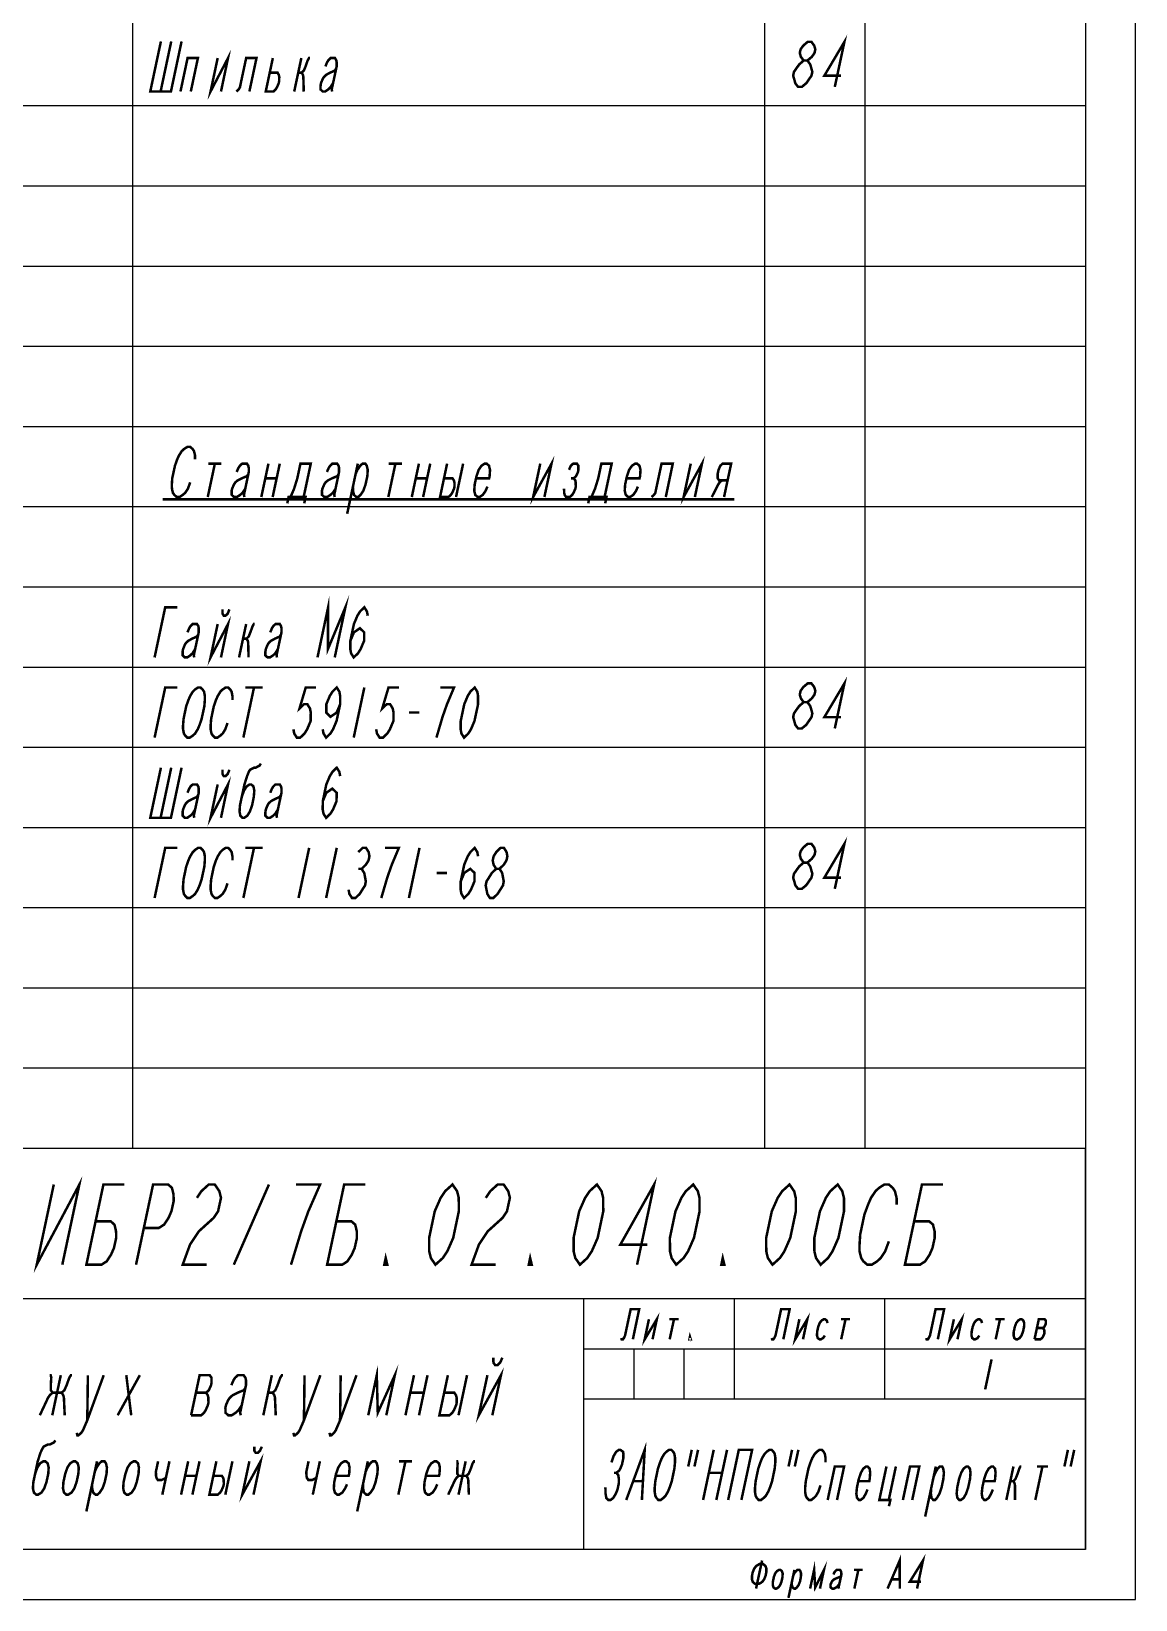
# Model space of a CAD drawing. Header units: millimetres. Extents: x 0 to 210, y 0 to 297.
# Drawn here: x 99.9 to 210, y 0 to 156.4 of the extents above; entities that cross this region are included whole.
import ezdxf

# ---------------------------------------------------------------- set-up
doc = ezdxf.new("R2010")
doc.units = ezdxf.units.MM
doc.header["$LTSCALE"] = 19.36
doc.layers.get('0').update_dxf_attribs({"linetype": 'CONTINUOUS'})

msp = doc.modelspace()

# ---------------------------------------------------------------- linework, layer by layer
at = {"color": 7, "linetype": 'Continuous'}
for p, q in [((210, 0), (210, 297)), ((110, 292), (110, 69)), ((173, 292), (173, 69)), ((183, 292), (183, 69)), ((205, 292), (205, 69)), ((205, 292), (205, 5)), ((110, 277), (110, 45)), ((173, 277), (173, 45)), ((183, 277), (183, 45)), ((205, 277), (205, 45)), ((205, 149), (20, 149)), ((205, 149), (20, 149)), ((205, 141), (20, 141)), ((205, 141), (20, 141)), ((205, 133), (20, 133)), ((110, 133), (20, 133)), ((205, 133), (128, 133)), ((205, 125), (20, 125)), ((205, 125), (20, 125)), ((205, 117), (20, 117)), ((205, 117), (20, 117)), ((205, 109), (20, 109)), ((205, 109), (20, 109)), ((205, 101), (20, 101)), ((205, 101), (20, 101)), ((205, 93), (20, 93)), ((205, 93), (20, 93)), ((205, 85), (20, 85)), ((205, 85), (20, 85)), ((205, 77), (20, 77)), ((205, 77), (20, 77)), ((205, 69), (20, 69)), ((205, 69), (20, 69)), ((205, 61), (20, 61)), ((205, 53), (20, 53)), ((205, 45), (20, 45)), ((205, 45), (20, 45)), ((205, 5), (205, 45)), ((205, 30), (20, 30)), ((155, 5), (155, 30)), ((170, 20), (170, 30)), ((185, 20), (185, 30)), ((205, 25), (155, 25)), ((160, 20), (160, 25)), ((165, 20), (165, 25)), ((205, 20), (155, 20)), ((205, 5), (20, 5)), ((0, 0), (210, 0))]:
    msp.add_line(p, q, dxfattribs=at)
at = {"color": 2, "linetype": 'Continuous', "const_width": 0.25}
for points in [[(112.83, 155.44), (111.77, 150.44), (113.83, 150.44), (114.89, 155.44)], [(113.86, 155.44), (112.8, 150.44)], [(176.91, 153.53), (176.63, 153.9), (176.52, 154.28), (176.6, 154.65), (176.87, 155.02), (177.31, 155.4), (177.68, 155.4), (177.96, 155.02), (178.07, 154.65), (177.99, 154.28), (177.72, 153.9), (177.28, 153.53)], [(180.01, 150.9), (180.97, 155.4), (178.97, 152.02), (180.62, 152.02)], [(114.78, 150.44), (115.49, 153.78), (116.52, 153.78), (115.81, 150.44)], [(118.49, 153.78), (117.78, 150.44), (119.52, 153.78), (118.82, 150.44)], [(120.36, 150.44), (120.58, 150.65), (120.71, 150.86), (120.75, 151.07), (121.33, 153.78), (122.36, 153.78), (121.65, 150.44)], [(123.99, 153.78), (123.28, 150.44), (124.06, 150.44), (124.27, 150.65), (124.4, 150.86), (124.58, 151.28), (124.62, 151.49), (124.63, 151.9), (124.58, 152.11), (124.46, 152.32), (123.68, 152.32)], [(126.83, 153.78), (126.12, 150.44)], [(126.52, 152.32), (126.69, 152.32), (126.86, 152.32), (127.08, 152.53), (127.25, 152.94), (127.47, 153.57), (127.6, 153.78), (127.69, 153.78)], [(129.23, 152.94), (129.4, 153.36), (129.53, 153.57), (129.75, 153.78), (130.18, 153.78), (130.31, 153.57), (130.35, 153.36), (130.35, 152.94), (129.86, 150.65), (129.9, 150.44)], [(176.35, 150.9), (176.07, 151.27), (175.97, 151.65), (175.86, 152.02), (175.94, 152.4), (176.2, 152.78), (176.47, 153.15), (176.91, 153.53), (177.28, 153.53), (177.56, 153.15), (177.67, 152.78), (177.77, 152.4), (177.69, 152.02), (177.43, 151.65), (177.17, 151.27), (176.72, 150.9), (176.35, 150.9)], [(126.86, 152.32), (126.99, 152.11), (127.03, 151.9), (127.07, 150.44)], [(130.3, 152.74), (130.17, 152.53), (129.7, 152.32), (129.31, 152.11), (129.09, 151.9), (128.96, 151.69), (128.79, 151.28), (128.75, 151.07), (128.74, 150.65), (128.96, 150.44), (129.21, 150.44), (129.52, 150.65), (129.73, 150.86), (129.99, 151.28)], [(116.23, 113.74), (116.23, 114.15), (116.13, 114.57), (115.99, 114.78), (115.75, 114.99), (115.47, 114.99), (115.14, 114.78), (114.91, 114.57), (114.64, 114.15), (114.45, 113.74), (114.23, 113.11), (113.96, 111.86), (113.92, 111.24), (113.93, 110.82), (114.03, 110.4), (114.17, 110.2), (114.41, 109.99), (114.69, 109.99), (115.01, 110.2), (115.24, 110.4), (115.52, 110.82), (115.75, 111.45)], [(118.21, 113.32), (117.5, 109.99)], [(117.55, 113.32), (118.86, 113.32)], [(120.38, 112.49), (120.56, 112.9), (120.7, 113.11), (120.93, 113.32), (121.4, 113.32), (121.54, 113.11), (121.59, 112.9), (121.59, 112.49), (121.11, 110.2), (121.16, 109.99)], [(123.55, 113.32), (122.84, 109.99)], [(124.68, 113.32), (123.97, 109.99)], [(125.75, 109.99), (125.93, 110.4), (126.11, 110.82), (126.43, 111.86), (126.74, 113.32), (127.77, 113.32), (127.06, 109.99)], [(129.38, 112.49), (129.56, 112.9), (129.7, 113.11), (129.93, 113.32), (130.4, 113.32), (130.54, 113.11), (130.59, 112.9), (130.59, 112.49), (130.11, 110.2), (130.16, 109.99)], [(132.46, 113.32), (131.4, 108.32)], [(132.24, 112.28), (132.42, 112.7), (132.7, 113.11), (132.93, 113.32), (133.21, 113.32), (133.35, 113.11), (133.45, 112.7), (133.41, 112.07), (133.23, 111.24), (133.01, 110.61), (132.73, 110.2), (132.5, 109.99), (132.31, 109.99), (132.08, 110.2), (131.98, 110.61), (131.97, 111.03)], [(136.21, 113.32), (135.5, 109.99)], [(135.55, 113.32), (136.86, 113.32)], [(138.55, 113.32), (137.84, 109.99)], [(139.68, 113.32), (138.97, 109.99)], [(141.36, 113.32), (140.66, 109.99), (141.5, 109.99), (141.73, 110.2), (141.87, 110.4), (142.05, 110.82), (142.1, 111.03), (142.09, 111.45), (142.04, 111.65), (141.9, 111.86), (141.05, 111.86)], [(142.96, 113.32), (142.25, 109.99)], [(145.38, 111.03), (145.2, 110.61), (144.92, 110.2), (144.59, 109.99), (144.41, 109.99), (144.17, 110.2), (144.07, 110.61), (144.11, 111.24), (144.29, 112.07), (144.51, 112.7), (144.79, 113.11), (145.11, 113.32), (145.3, 113.32), (145.54, 113.11), (145.64, 112.7), (145.6, 112.07), (145.55, 111.86), (144.24, 111.86)], [(150.65, 113.32), (149.94, 109.99), (151.77, 113.32), (151.06, 109.99)], [(153.51, 112.7), (153.7, 113.11), (153.93, 113.32), (154.3, 113.32), (154.45, 113.11), (154.45, 112.7), (154.41, 112.49), (154.22, 112.07), (153.99, 111.86), (153.71, 111.86)], [(155.75, 109.99), (155.93, 110.4), (156.11, 110.82), (156.43, 111.86), (156.74, 113.32), (157.77, 113.32), (157.06, 109.99)], [(160.38, 111.03), (160.2, 110.61), (159.92, 110.2), (159.59, 109.99), (159.41, 109.99), (159.17, 110.2), (159.07, 110.61), (159.11, 111.24), (159.29, 112.07), (159.51, 112.7), (159.79, 113.11), (160.11, 113.32), (160.3, 113.32), (160.54, 113.11), (160.64, 112.7), (160.6, 112.07), (160.55, 111.86), (159.24, 111.86)], [(161.75, 109.99), (161.98, 110.2), (162.12, 110.4), (162.16, 110.61), (162.74, 113.32), (163.86, 113.32), (163.16, 109.99)], [(165.65, 113.32), (164.94, 109.99), (166.77, 113.32), (166.06, 109.99)], [(168.97, 109.99), (169.68, 113.32), (168.83, 113.32), (168.6, 113.11), (168.42, 112.7), (168.33, 112.28), (168.34, 111.86), (168.48, 111.65), (169.32, 111.65)], [(121.55, 112.28), (121.41, 112.07), (120.9, 111.86), (120.48, 111.65), (120.25, 111.45), (120.11, 111.24), (119.93, 110.82), (119.88, 110.61), (119.89, 110.2), (120.12, 109.99), (120.41, 109.99), (120.73, 110.2), (120.96, 110.4), (121.24, 110.82)], [(123.24, 111.86), (124.37, 111.86)], [(130.55, 112.28), (130.41, 112.07), (129.9, 111.86), (129.48, 111.65), (129.25, 111.45), (129.11, 111.24), (128.93, 110.82), (128.88, 110.61), (128.89, 110.2), (129.12, 109.99), (129.41, 109.99), (129.73, 110.2), (129.96, 110.4), (130.24, 110.82)], [(138.24, 111.86), (139.37, 111.86)], [(153.02, 110.82), (153.03, 110.4), (153.08, 110.2), (153.22, 109.99), (153.59, 109.99), (153.83, 110.2), (153.96, 110.4), (154.15, 110.82), (154.19, 111.03), (154.18, 111.45), (154.14, 111.65), (153.99, 111.86)], [(167.75, 109.99), (168.39, 111.24), (168.53, 111.45), (168.76, 111.65)], [(113, 109.76), (170, 109.76)], [(125.43, 109.36), (125.56, 109.99), (127.25, 109.99), (127.12, 109.36)], [(155.43, 109.36), (155.56, 109.99), (157.25, 109.99), (157.12, 109.36)], [(128.44, 93.99), (129.5, 98.99), (129.48, 94.82), (131.22, 98.99), (130.16, 93.99)], [(112.2, 93.99), (113.26, 98.99), (114.46, 98.99)], [(118.97, 98.78), (118.97, 98.36), (119.1, 98.15), (119.27, 98.15), (119.49, 98.36), (119.66, 98.78)], [(131.72, 95.65), (132.07, 96.49), (132.67, 96.9), (133.1, 96.49), (133.09, 95.65), (132.74, 94.82), (132.48, 94.4), (132.05, 93.99), (131.79, 94.4), (131.71, 94.82), (131.72, 95.65), (132.07, 97.32), (132.42, 98.15), (132.68, 98.57), (133.11, 98.99), (133.37, 98.57), (133.45, 98.15)], [(115.48, 96.49), (115.65, 96.9), (115.78, 97.11), (116, 97.32), (116.43, 97.32), (116.56, 97.11), (116.6, 96.9), (116.6, 96.49), (116.11, 94.2), (116.15, 93.99)], [(118.49, 97.32), (117.78, 93.99), (119.52, 97.32), (118.82, 93.99)], [(121.33, 97.32), (120.62, 93.99)], [(121.02, 95.86), (121.19, 95.86), (121.36, 95.86), (121.58, 96.07), (121.75, 96.49), (121.97, 97.11), (122.1, 97.32), (122.19, 97.32)], [(123.73, 96.49), (123.9, 96.9), (124.03, 97.11), (124.25, 97.32), (124.68, 97.32), (124.81, 97.11), (124.85, 96.9), (124.85, 96.49), (124.36, 94.2), (124.4, 93.99)], [(116.55, 96.28), (116.42, 96.07), (115.95, 95.86), (115.56, 95.65), (115.34, 95.45), (115.21, 95.24), (115.04, 94.82), (115, 94.61), (114.99, 94.2), (115.21, 93.99), (115.46, 93.99), (115.77, 94.2), (115.98, 94.4), (116.24, 94.82)], [(121.36, 95.86), (121.49, 95.65), (121.53, 95.45), (121.57, 93.99)], [(124.8, 96.28), (124.67, 96.07), (124.2, 95.86), (123.81, 95.65), (123.59, 95.45), (123.46, 95.24), (123.29, 94.82), (123.25, 94.61), (123.24, 94.2), (123.46, 93.99), (123.71, 93.99), (124.02, 94.2), (124.23, 94.4), (124.49, 94.82)], [(112.2, 85.99), (113.26, 90.99), (114.46, 90.99)], [(115.35, 89.11), (115.09, 87.86), (115.04, 87.24), (115.04, 86.82), (115.12, 86.4), (115.25, 86.2), (115.46, 85.99), (115.72, 85.99), (116.02, 86.2), (116.24, 86.4), (116.5, 86.82), (116.68, 87.24), (116.89, 87.86), (117.16, 89.11), (117.21, 89.74), (117.21, 90.15), (117.13, 90.57), (117, 90.78), (116.78, 90.99), (116.53, 90.99), (116.22, 90.78), (116.01, 90.57), (115.75, 90.15), (115.57, 89.74), (115.35, 89.11)], [(119.96, 89.74), (119.96, 90.15), (119.88, 90.57), (119.75, 90.78), (119.53, 90.99), (119.28, 90.99), (118.97, 90.78), (118.76, 90.57), (118.5, 90.15), (118.32, 89.74), (118.1, 89.11), (117.84, 87.86), (117.79, 87.24), (117.79, 86.82), (117.87, 86.4), (118, 86.2), (118.21, 85.99), (118.47, 85.99), (118.77, 86.2), (118.99, 86.4), (119.25, 86.82), (119.47, 87.45)], [(122.11, 90.99), (121.05, 85.99)], [(121.25, 90.99), (122.97, 90.99)], [(128.3, 90.99), (127.27, 90.99), (126.65, 88.9), (127.09, 89.32), (127.43, 89.32), (127.69, 88.9), (127.77, 88.49), (127.76, 87.65), (127.41, 86.82), (127.15, 86.4), (126.72, 85.99), (126.38, 85.99), (126.12, 86.4), (126.04, 86.82)], [(130.7, 89.32), (130.35, 88.49), (129.74, 88.07), (129.32, 88.49), (129.32, 89.32), (129.67, 90.15), (129.93, 90.57), (130.36, 90.99), (130.62, 90.57), (130.7, 90.15), (130.7, 89.32), (130.34, 87.65), (129.99, 86.82), (129.73, 86.4), (129.3, 85.99), (129.04, 86.4), (128.96, 86.82)], [(133.11, 90.99), (132.05, 85.99)], [(136.55, 90.99), (135.52, 90.99), (134.9, 88.9), (135.34, 89.32), (135.68, 89.32), (135.94, 88.9), (136.02, 88.49), (136.01, 87.65), (135.66, 86.82), (135.4, 86.4), (134.97, 85.99), (134.63, 85.99), (134.37, 86.4), (134.29, 86.82)], [(140.3, 85.99), (140.91, 88.07), (141.35, 89.32), (141.7, 90.15), (142.05, 90.99), (140.68, 90.99)], [(143.05, 85.99), (142.79, 86.4), (142.71, 86.82), (142.72, 87.65), (143.07, 89.32), (143.42, 90.15), (143.68, 90.57), (144.11, 90.99), (144.37, 90.57), (144.45, 90.15), (144.45, 89.32), (144.09, 87.65), (143.74, 86.82), (143.48, 86.4), (143.05, 85.99)], [(176.91, 89.52), (176.63, 89.9), (176.52, 90.28), (176.6, 90.65), (176.87, 91.03), (177.31, 91.4), (177.68, 91.4), (177.96, 91.03), (178.07, 90.65), (177.99, 90.28), (177.72, 89.9), (177.28, 89.52)], [(180.01, 86.9), (180.97, 91.4), (178.97, 88.03), (180.62, 88.03)], [(176.35, 86.9), (176.07, 87.27), (175.97, 87.65), (175.86, 88.03), (175.94, 88.4), (176.2, 88.78), (176.47, 89.15), (176.91, 89.52), (177.28, 89.52), (177.56, 89.15), (177.67, 88.78), (177.77, 88.4), (177.69, 88.03), (177.43, 87.65), (177.17, 87.27), (176.72, 86.9), (176.35, 86.9)], [(137.57, 88.49), (138.6, 88.49)], [(112.83, 82.99), (111.77, 77.99), (113.83, 77.99), (114.89, 82.99)], [(113.86, 82.99), (112.8, 77.99)], [(120.89, 80.07), (121.11, 80.7), (121.37, 81.11), (121.67, 81.32), (121.84, 81.32), (122.06, 81.11), (122.14, 80.7), (122.09, 80.07), (121.92, 79.24), (121.7, 78.61), (121.44, 78.2), (121.14, 77.99), (120.96, 77.99), (120.75, 78.2), (120.67, 78.61), (120.71, 79.24), (120.89, 80.07), (121.16, 81.32), (121.42, 82.15), (121.59, 82.57), (121.72, 82.78), (122.11, 82.99), (122.28, 82.99), (122.67, 83.2), (122.8, 83.4)], [(128.97, 79.65), (129.32, 80.49), (129.92, 80.9), (130.35, 80.49), (130.34, 79.65), (129.99, 78.82), (129.73, 78.4), (129.3, 77.99), (129.04, 78.4), (128.96, 78.82), (128.97, 79.65), (129.32, 81.32), (129.67, 82.15), (129.93, 82.57), (130.36, 82.99), (130.62, 82.57), (130.7, 82.15)], [(115.48, 80.49), (115.65, 80.9), (115.78, 81.11), (116, 81.32), (116.43, 81.32), (116.56, 81.11), (116.6, 80.9), (116.6, 80.49), (116.11, 78.2), (116.15, 77.99)], [(118.49, 81.32), (117.78, 77.99), (119.52, 81.32), (118.82, 77.99)], [(118.97, 82.78), (118.97, 82.36), (119.1, 82.15), (119.27, 82.15), (119.49, 82.36), (119.66, 82.78)], [(123.73, 80.49), (123.9, 80.9), (124.03, 81.11), (124.25, 81.32), (124.68, 81.32), (124.81, 81.11), (124.85, 80.9), (124.85, 80.49), (124.36, 78.2), (124.4, 77.99)], [(116.55, 80.28), (116.42, 80.07), (115.95, 79.86), (115.56, 79.65), (115.34, 79.45), (115.21, 79.24), (115.04, 78.82), (115, 78.61), (114.99, 78.2), (115.21, 77.99), (115.46, 77.99), (115.77, 78.2), (115.98, 78.4), (116.24, 78.82)], [(124.8, 80.28), (124.67, 80.07), (124.2, 79.86), (123.81, 79.65), (123.59, 79.45), (123.46, 79.24), (123.29, 78.82), (123.25, 78.61), (123.24, 78.2), (123.46, 77.99), (123.71, 77.99), (124.02, 78.2), (124.23, 78.4), (124.49, 78.82)], [(112.2, 69.99), (113.26, 74.99), (114.46, 74.99)], [(115.35, 73.11), (115.09, 71.86), (115.04, 71.24), (115.04, 70.82), (115.12, 70.4), (115.25, 70.2), (115.46, 69.99), (115.72, 69.99), (116.02, 70.2), (116.24, 70.4), (116.5, 70.82), (116.68, 71.24), (116.89, 71.86), (117.16, 73.11), (117.21, 73.74), (117.21, 74.15), (117.13, 74.57), (117, 74.78), (116.78, 74.99), (116.53, 74.99), (116.22, 74.78), (116.01, 74.57), (115.75, 74.15), (115.57, 73.74), (115.35, 73.11)], [(119.96, 73.74), (119.96, 74.15), (119.88, 74.57), (119.75, 74.78), (119.53, 74.99), (119.28, 74.99), (118.97, 74.78), (118.76, 74.57), (118.5, 74.15), (118.32, 73.74), (118.1, 73.11), (117.84, 71.86), (117.79, 71.24), (117.79, 70.82), (117.87, 70.4), (118, 70.2), (118.21, 69.99), (118.47, 69.99), (118.77, 70.2), (118.99, 70.4), (119.25, 70.82), (119.47, 71.45)], [(122.11, 74.99), (121.05, 69.99)], [(121.25, 74.99), (122.97, 74.99)], [(127.61, 74.99), (126.55, 69.99)], [(130.36, 74.99), (129.3, 69.99)], [(132.51, 74.57), (132.94, 74.99), (133.28, 74.99), (133.54, 74.57), (133.62, 74.15), (133.53, 73.74), (133.27, 73.32), (132.84, 72.9), (133.1, 72.49), (133.18, 72.07), (133.26, 71.65), (133.18, 71.24), (132.91, 70.82), (132.65, 70.4), (132.22, 69.99), (131.88, 69.99), (131.62, 70.4), (131.54, 70.82)], [(134.8, 69.99), (135.41, 72.07), (135.85, 73.32), (136.2, 74.15), (136.55, 74.99), (135.18, 74.99)], [(138.61, 74.99), (137.55, 69.99)], [(142.72, 71.65), (143.07, 72.49), (143.67, 72.9), (144.1, 72.49), (144.09, 71.65), (143.74, 70.82), (143.48, 70.4), (143.05, 69.99), (142.79, 70.4), (142.71, 70.82), (142.72, 71.65), (143.07, 73.32), (143.42, 74.15), (143.68, 74.57), (144.11, 74.99), (144.37, 74.57), (144.45, 74.15)], [(146.25, 72.9), (145.99, 73.32), (145.91, 73.74), (146, 74.15), (146.26, 74.57), (146.69, 74.99), (147.03, 74.99), (147.29, 74.57), (147.37, 74.15), (147.28, 73.74), (147.02, 73.32), (146.59, 72.9)], [(176.91, 73.52), (176.63, 73.9), (176.52, 74.28), (176.6, 74.65), (176.87, 75.03), (177.31, 75.4), (177.68, 75.4), (177.96, 75.03), (178.07, 74.65), (177.99, 74.28), (177.72, 73.9), (177.28, 73.52)], [(180.01, 70.9), (180.97, 75.4), (178.97, 72.02), (180.62, 72.02)], [(176.35, 70.9), (176.07, 71.27), (175.97, 71.65), (175.86, 72.02), (175.94, 72.4), (176.2, 72.78), (176.47, 73.15), (176.91, 73.52), (177.28, 73.52), (177.56, 73.15), (177.67, 72.78), (177.77, 72.4), (177.69, 72.02), (177.43, 71.65), (177.17, 71.27), (176.72, 70.9), (176.35, 70.9)], [(132.5, 72.9), (132.84, 72.9)], [(140.32, 72.49), (141.35, 72.49)], [(145.63, 69.99), (145.37, 70.4), (145.29, 70.82), (145.21, 71.24), (145.29, 71.65), (145.56, 72.07), (145.82, 72.49), (146.25, 72.9), (146.59, 72.9), (146.85, 72.49), (146.93, 72.07), (147.01, 71.65), (146.93, 71.24), (146.66, 70.82), (146.4, 70.4), (145.97, 69.99), (145.63, 69.99)], [(102.15, 41.41), (100.45, 33.41), (104.7, 41.41), (103, 33.41)], [(106.32, 37.74), (107.82, 37.74), (108.2, 37.41), (108.36, 36.74), (108.37, 36.08), (108.15, 35.08), (107.86, 34.41), (107.42, 33.74), (106.9, 33.41), (105.4, 33.41), (107.1, 41.41), (109.2, 41.41)], [(111.13, 37.08), (112.63, 37.08), (113.15, 37.41), (113.59, 38.08), (113.88, 38.74), (114.1, 39.74), (114.09, 40.41), (113.93, 41.08), (113.55, 41.41), (112.05, 41.41), (110.35, 33.41)], [(116.42, 40.08), (116.86, 40.74), (117.6, 41.41), (118.2, 41.41), (118.66, 40.74), (118.82, 40.08), (118.53, 38.74), (118.09, 38.08), (117.35, 37.41), (116.61, 36.74), (115.73, 35.41), (115, 33.41), (117.4, 33.41)], [(120.1, 33.41), (123.6, 41.41)], [(125.8, 33.41), (126.81, 36.74), (127.53, 38.74), (128.12, 40.08), (128.7, 41.41), (126.3, 41.41)], [(130.32, 37.74), (131.82, 37.74), (132.2, 37.41), (132.36, 36.74), (132.37, 36.08), (132.15, 35.08), (131.86, 34.41), (131.42, 33.74), (130.9, 33.41), (129.4, 33.41), (131.1, 41.41), (133.2, 41.41)], [(140.2, 33.41), (139.74, 34.08), (139.58, 34.74), (139.57, 36.08), (140.13, 38.74), (140.72, 40.08), (141.16, 40.74), (141.9, 41.41), (142.36, 40.74), (142.52, 40.08), (142.53, 38.74), (141.97, 36.08), (141.38, 34.74), (140.94, 34.08), (140.2, 33.41)], [(145.22, 40.08), (145.66, 40.74), (146.4, 41.41), (147, 41.41), (147.46, 40.74), (147.62, 40.08), (147.33, 38.74), (146.89, 38.08), (146.15, 37.41), (145.41, 36.74), (144.53, 35.41), (143.8, 33.41), (146.2, 33.41)], [(154.6, 33.41), (154.14, 34.08), (153.98, 34.74), (153.97, 36.08), (154.53, 38.74), (155.12, 40.08), (155.56, 40.74), (156.3, 41.41), (156.76, 40.74), (156.92, 40.08), (156.93, 38.74), (156.37, 36.08), (155.78, 34.74), (155.34, 34.08), (154.6, 33.41)], [(160.3, 33.41), (162, 41.41), (158.63, 35.41), (161.33, 35.41)], [(164.2, 33.41), (163.74, 34.08), (163.58, 34.74), (163.57, 36.08), (164.13, 38.74), (164.72, 40.08), (165.16, 40.74), (165.9, 41.41), (166.36, 40.74), (166.52, 40.08), (166.53, 38.74), (165.97, 36.08), (165.38, 34.74), (164.94, 34.08), (164.2, 33.41)], [(173.8, 33.41), (173.34, 34.08), (173.18, 34.74), (173.17, 36.08), (173.73, 38.74), (174.32, 40.08), (174.76, 40.74), (175.5, 41.41), (175.96, 40.74), (176.12, 40.08), (176.13, 38.74), (175.57, 36.08), (174.98, 34.74), (174.54, 34.08), (173.8, 33.41)], [(178.6, 33.41), (178.14, 34.08), (177.98, 34.74), (177.97, 36.08), (178.53, 38.74), (179.12, 40.08), (179.56, 40.74), (180.3, 41.41), (180.76, 40.74), (180.92, 40.08), (180.93, 38.74), (180.37, 36.08), (179.78, 34.74), (179.34, 34.08), (178.6, 33.41)], [(186.18, 39.41), (186.17, 40.08), (186.01, 40.74), (185.78, 41.08), (185.4, 41.41), (184.95, 41.41), (184.43, 41.08), (184.06, 40.74), (183.62, 40.08), (183.33, 39.41), (182.96, 38.41), (182.54, 36.41), (182.48, 35.41), (182.48, 34.74), (182.64, 34.08), (182.87, 33.74), (183.25, 33.41), (183.7, 33.41), (184.22, 33.74), (184.59, 34.08), (185.03, 34.74), (185.4, 35.74)], [(187.92, 37.74), (189.42, 37.74), (189.8, 37.41), (189.96, 36.74), (189.97, 36.08), (189.75, 35.08), (189.46, 34.41), (189.02, 33.74), (188.5, 33.41), (187, 33.41), (188.7, 41.41), (190.8, 41.41)], [(135.4, 33.41), (135.1, 33.41), (135.24, 34.08), (135.4, 33.41)], [(149.8, 33.41), (149.5, 33.41), (149.64, 34.08), (149.8, 33.41)], [(169, 33.41), (168.7, 33.41), (168.84, 34.08), (169, 33.41)], [(158.72, 26.09), (158.76, 25.97), (158.89, 25.97), (158.98, 26.09), (159.1, 26.34), (159.66, 28.97), (160.51, 28.97), (159.88, 25.97)], [(161.48, 27.97), (161.06, 25.97), (162.27, 27.97), (161.84, 25.97)], [(173.72, 26.09), (173.76, 25.97), (173.89, 25.97), (173.98, 26.09), (174.1, 26.34), (174.66, 28.97), (175.51, 28.97), (174.88, 25.97)], [(176.48, 27.97), (176.06, 25.97), (177.27, 27.97), (176.84, 25.97)], [(189.12, 26.09), (189.16, 25.97), (189.29, 25.97), (189.38, 26.09), (189.5, 26.34), (190.06, 28.97), (190.91, 28.97), (190.28, 25.97)], [(191.88, 27.97), (191.46, 25.97), (192.67, 27.97), (192.24, 25.97)], [(163.52, 27.97), (164.43, 27.97)], [(163.98, 27.97), (163.55, 25.97)], [(165.65, 25.97), (165.52, 25.97), (165.57, 26.22), (165.65, 25.97)], [(179.29, 27.59), (179.21, 27.84), (179.04, 27.97), (178.91, 27.97), (178.69, 27.84), (178.5, 27.59), (178.36, 27.22), (178.25, 26.72), (178.24, 26.34), (178.31, 26.09), (178.48, 25.97), (178.62, 25.97), (178.84, 26.09), (179.02, 26.34)], [(180.62, 27.97), (181.53, 27.97)], [(181.08, 27.97), (180.65, 25.97)], [(194.69, 27.59), (194.61, 27.84), (194.44, 27.97), (194.31, 27.97), (194.09, 27.84), (193.9, 27.59), (193.76, 27.22), (193.65, 26.72), (193.64, 26.34), (193.71, 26.09), (193.88, 25.97), (194.02, 25.97), (194.24, 26.09), (194.42, 26.34)], [(196.02, 27.97), (196.93, 27.97)], [(196.48, 27.97), (196.05, 25.97)], [(197.96, 27.22), (198.1, 27.59), (198.29, 27.84), (198.51, 27.97), (198.64, 27.97), (198.81, 27.84), (198.89, 27.59), (198.88, 27.22), (198.77, 26.72), (198.62, 26.34), (198.44, 26.09), (198.22, 25.97), (198.08, 25.97), (197.91, 26.09), (197.84, 26.34), (197.85, 26.72), (197.96, 27.22)], [(199.92, 25.97), (200.35, 27.97), (200.94, 27.97), (201.04, 27.84), (201.05, 27.59), (201.03, 27.47), (200.91, 27.22), (200.75, 27.09), (200.16, 27.09)], [(199.92, 25.97), (200.51, 25.97), (200.67, 26.09), (200.76, 26.22), (200.88, 26.47), (200.91, 26.59), (200.9, 26.84), (200.86, 26.97), (200.75, 27.09)], [(133.5, 18.39), (134.35, 22.39), (134.45, 18.64), (136.15, 22.39), (135.3, 18.39)], [(145.97, 24.14), (145.98, 23.64), (146.15, 23.39), (146.38, 23.39), (146.65, 23.64), (146.87, 24.14)], [(195.64, 23.97), (195, 20.97)], [(101.73, 22.39), (101.84, 22.39), (101.9, 22.14), (101.85, 21.39), (101.86, 20.89), (102.03, 20.64), (102.93, 20.64), (103.21, 20.89), (103.43, 21.39), (103.7, 22.14), (103.86, 22.39), (103.98, 22.39)], [(102.85, 22.39), (102.37, 20.14), (102, 18.39)], [(104.44, 16.64), (104.5, 16.39), (104.61, 16.39), (104.89, 16.64), (105.06, 16.89), (105.49, 17.89), (107.13, 22.39)], [(105.55, 22.39), (105.49, 17.89)], [(108.52, 18.39), (110.73, 22.39)], [(109.38, 22.39), (109.87, 18.39)], [(115.84, 18.39), (116.69, 22.39), (117.7, 22.39), (117.87, 22.14), (117.88, 21.64), (117.83, 21.39), (117.61, 20.89), (117.33, 20.64), (116.32, 20.64)], [(119.85, 21.39), (120.07, 21.89), (120.23, 22.14), (120.51, 22.39), (121.08, 22.39), (121.25, 22.14), (121.31, 21.89), (121.31, 21.39), (120.73, 18.64), (120.79, 18.39)], [(123.89, 22.39), (123.04, 18.39)], [(123.52, 20.64), (123.74, 20.64), (123.97, 20.64), (124.24, 20.89), (124.46, 21.39), (124.73, 22.14), (124.9, 22.39), (125.01, 22.39)], [(126.04, 16.64), (126.1, 16.39), (126.21, 16.39), (126.49, 16.64), (126.66, 16.89), (127.09, 17.89), (128.73, 22.39)], [(127.15, 22.39), (127.09, 17.89)], [(129.64, 16.64), (129.7, 16.39), (129.81, 16.39), (130.09, 16.64), (130.26, 16.89), (130.69, 17.89), (132.33, 22.39)], [(130.75, 22.39), (130.69, 17.89)], [(138.06, 22.39), (137.21, 18.39)], [(139.41, 22.39), (138.56, 18.39)], [(141.44, 22.39), (140.59, 18.39), (141.6, 18.39), (141.88, 18.64), (142.04, 18.89), (142.26, 19.39), (142.32, 19.64), (142.31, 20.14), (142.25, 20.39), (142.08, 20.64), (141.07, 20.64)], [(143.35, 22.39), (142.5, 18.39)], [(145.38, 22.39), (144.52, 18.39), (146.73, 22.39), (145.87, 18.39)], [(100.76, 18.39), (101.58, 20.14), (101.75, 20.39), (102.03, 20.64)], [(102.93, 20.64), (103.1, 20.39), (103.16, 20.14), (103.24, 18.39)], [(115.84, 18.39), (116.85, 18.39), (117.13, 18.64), (117.29, 18.89), (117.51, 19.39), (117.57, 19.64), (117.56, 20.14), (117.5, 20.39), (117.33, 20.64)], [(121.26, 21.14), (121.09, 20.89), (120.48, 20.64), (119.98, 20.39), (119.7, 20.14), (119.53, 19.89), (119.31, 19.39), (119.26, 19.14), (119.27, 18.64), (119.55, 18.39), (119.89, 18.39), (120.28, 18.64), (120.56, 18.89), (120.89, 19.39)], [(123.97, 20.64), (124.14, 20.39), (124.2, 20.14), (124.28, 18.39)], [(137.69, 20.64), (139.04, 20.64)], [(100.29, 12.55), (100.51, 13.18), (100.79, 13.6), (101.11, 13.8), (101.3, 13.8), (101.54, 13.6), (101.64, 13.18), (101.6, 12.55), (101.42, 11.72), (101.2, 11.1), (100.92, 10.68), (100.59, 10.47), (100.41, 10.47), (100.17, 10.68), (100.07, 11.1), (100.11, 11.72), (100.29, 12.55), (100.55, 13.8), (100.82, 14.64), (101.01, 15.05), (101.14, 15.26), (101.56, 15.47), (101.75, 15.47), (102.17, 15.68), (102.31, 15.89)], [(159.22, 9.94), (161.06, 14.94), (160.78, 9.94)], [(121.65, 13.8), (120.94, 10.47), (122.77, 13.8), (122.06, 10.47)], [(122.14, 15.26), (122.15, 14.85), (122.29, 14.64), (122.48, 14.64), (122.71, 14.85), (122.89, 15.26)], [(157.75, 13.69), (157.96, 14.32), (158.21, 14.74), (158.48, 14.94), (158.64, 14.94), (158.91, 14.74), (158.94, 14.53), (158.93, 14.11), (158.8, 13.49), (158.63, 13.07), (158.51, 12.86), (158.23, 12.65), (158, 12.65)], [(162.38, 13.07), (162.12, 11.82), (162.06, 11.19), (162.05, 10.78), (162.12, 10.36), (162.23, 10.15), (162.42, 9.94), (162.66, 9.94), (162.93, 10.15), (163.14, 10.36), (163.38, 10.78), (163.55, 11.19), (163.76, 11.82), (164.02, 13.07), (164.08, 13.69), (164.09, 14.11), (164.02, 14.53), (163.91, 14.74), (163.72, 14.94), (163.48, 14.94), (163.21, 14.74), (163.01, 14.53), (162.76, 14.11), (162.59, 13.69), (162.38, 13.07)], [(165.75, 14.94), (165.4, 13.28)], [(166.38, 14.94), (166.02, 13.28)], [(167.94, 14.94), (166.88, 9.94)], [(169.27, 14.94), (168.2, 9.94)], [(169.38, 9.94), (170.44, 14.94), (171.77, 14.94), (170.7, 9.94)], [(172.38, 13.07), (172.12, 11.82), (172.06, 11.19), (172.05, 10.78), (172.12, 10.36), (172.23, 10.15), (172.42, 9.94), (172.66, 9.94), (172.93, 10.15), (173.14, 10.36), (173.38, 10.78), (173.55, 11.19), (173.76, 11.82), (174.02, 13.07), (174.08, 13.69), (174.09, 14.11), (174.02, 14.53), (173.91, 14.74), (173.72, 14.94), (173.48, 14.94), (173.21, 14.74), (173.01, 14.53), (172.76, 14.11), (172.59, 13.69), (172.38, 13.07)], [(175.75, 14.94), (175.4, 13.28)], [(176.38, 14.94), (176.02, 13.28)], [(179.08, 13.69), (179.09, 14.11), (179.02, 14.53), (178.91, 14.74), (178.72, 14.94), (178.48, 14.94), (178.21, 14.74), (178.01, 14.53), (177.76, 14.11), (177.59, 13.69), (177.38, 13.07), (177.12, 11.82), (177.06, 11.19), (177.05, 10.78), (177.12, 10.36), (177.23, 10.15), (177.42, 9.94), (177.66, 9.94), (177.93, 10.15), (178.14, 10.36), (178.38, 10.78), (178.59, 11.4)], [(203.25, 14.94), (202.9, 13.28)], [(203.88, 14.94), (203.52, 13.28)], [(103.29, 12.55), (103.51, 13.18), (103.79, 13.6), (104.11, 13.8), (104.3, 13.8), (104.54, 13.6), (104.64, 13.18), (104.6, 12.55), (104.42, 11.72), (104.2, 11.1), (103.92, 10.68), (103.59, 10.47), (103.41, 10.47), (103.17, 10.68), (103.07, 11.1), (103.11, 11.72), (103.29, 12.55)], [(106.46, 13.8), (105.4, 8.8)], [(106.24, 12.76), (106.42, 13.18), (106.7, 13.6), (106.93, 13.8), (107.21, 13.8), (107.35, 13.6), (107.45, 13.18), (107.41, 12.55), (107.23, 11.72), (107.01, 11.1), (106.73, 10.68), (106.5, 10.47), (106.31, 10.47), (106.08, 10.68), (105.98, 11.1), (105.97, 11.51)], [(109.29, 12.55), (109.51, 13.18), (109.79, 13.6), (110.11, 13.8), (110.3, 13.8), (110.54, 13.6), (110.64, 13.18), (110.6, 12.55), (110.42, 11.72), (110.2, 11.1), (109.92, 10.68), (109.59, 10.47), (109.41, 10.47), (109.17, 10.68), (109.07, 11.1), (109.11, 11.72), (109.29, 12.55)], [(112.55, 13.8), (112.33, 12.76), (112.34, 12.35), (112.39, 12.14), (112.53, 11.93), (112.9, 11.93), (113.32, 12.14)], [(113.68, 13.8), (112.97, 10.47)], [(115.55, 13.8), (114.84, 10.47)], [(116.68, 13.8), (115.97, 10.47)], [(118.36, 13.8), (117.66, 10.47), (118.5, 10.47), (118.73, 10.68), (118.87, 10.89), (119.05, 11.3), (119.1, 11.51), (119.09, 11.93), (119.04, 12.14), (118.9, 12.35), (118.05, 12.35)], [(119.96, 13.8), (119.25, 10.47)], [(127.55, 13.8), (127.33, 12.76), (127.34, 12.35), (127.39, 12.14), (127.53, 11.93), (127.9, 11.93), (128.32, 12.14)], [(128.68, 13.8), (127.97, 10.47)], [(131.38, 11.51), (131.2, 11.1), (130.92, 10.68), (130.59, 10.47), (130.41, 10.47), (130.17, 10.68), (130.07, 11.1), (130.11, 11.72), (130.29, 12.55), (130.51, 13.18), (130.79, 13.6), (131.11, 13.8), (131.3, 13.8), (131.54, 13.6), (131.64, 13.18), (131.6, 12.55), (131.55, 12.35), (130.24, 12.35)], [(133.46, 13.8), (132.4, 8.8)], [(133.24, 12.76), (133.42, 13.18), (133.7, 13.6), (133.93, 13.8), (134.21, 13.8), (134.35, 13.6), (134.45, 13.18), (134.41, 12.55), (134.23, 11.72), (134.01, 11.1), (133.73, 10.68), (133.5, 10.47), (133.31, 10.47), (133.08, 10.68), (132.98, 11.1), (132.97, 11.51)], [(137.21, 13.8), (136.5, 10.47)], [(136.55, 13.8), (137.86, 13.8)], [(140.38, 11.51), (140.2, 11.1), (139.92, 10.68), (139.59, 10.47), (139.41, 10.47), (139.17, 10.68), (139.07, 11.1), (139.11, 11.72), (139.29, 12.55), (139.51, 13.18), (139.79, 13.6), (140.11, 13.8), (140.3, 13.8), (140.54, 13.6), (140.64, 13.18), (140.6, 12.55), (140.55, 12.35), (139.24, 12.35)], [(142.27, 13.8), (142.36, 13.8), (142.41, 13.6), (142.38, 12.97), (142.38, 12.55), (142.52, 12.35), (143.27, 12.35), (143.51, 12.55), (143.69, 12.97), (143.91, 13.6), (144.05, 13.8), (144.15, 13.8)], [(143.21, 13.8), (142.81, 11.93), (142.5, 10.47)], [(157.14, 11.19), (157.16, 10.57), (157.23, 10.15), (157.42, 9.94), (157.66, 9.94), (157.93, 10.15), (158.18, 10.57), (158.35, 10.99), (158.48, 11.61), (158.49, 12.03), (158.42, 12.44), (158.23, 12.65)], [(167.45, 12.65), (168.78, 12.65)], [(179.3, 9.94), (180.01, 13.28), (180.94, 13.28), (180.23, 9.94)], [(183.27, 10.99), (183.1, 10.57), (182.86, 10.15), (182.58, 9.94), (182.42, 9.94), (182.23, 10.15), (182.16, 10.57), (182.22, 11.19), (182.4, 12.03), (182.61, 12.65), (182.85, 13.07), (183.13, 13.28), (183.29, 13.28), (183.48, 13.07), (183.54, 12.65), (183.49, 12.03), (183.45, 11.82), (182.35, 11.82)], [(185.16, 13.28), (184.45, 9.94), (185.55, 9.94), (185.41, 9.32)], [(185.39, 9.94), (186.1, 13.28)], [(186.8, 9.94), (187.51, 13.28), (188.44, 13.28), (187.73, 9.94)], [(190.08, 13.28), (189.02, 8.28)], [(189.86, 12.24), (190.03, 12.65), (190.27, 13.07), (190.47, 13.28), (190.71, 13.28), (190.82, 13.07), (190.89, 12.65), (190.83, 12.03), (190.66, 11.19), (190.45, 10.57), (190.2, 10.15), (190, 9.94), (189.84, 9.94), (189.65, 10.15), (189.59, 10.57), (189.6, 10.99)], [(192.4, 12.03), (192.61, 12.65), (192.85, 13.07), (193.13, 13.28), (193.29, 13.28), (193.48, 13.07), (193.54, 12.65), (193.49, 12.03), (193.31, 11.19), (193.1, 10.57), (192.86, 10.15), (192.58, 9.94), (192.42, 9.94), (192.23, 10.15), (192.16, 10.57), (192.22, 11.19), (192.4, 12.03)], [(195.77, 10.99), (195.6, 10.57), (195.36, 10.15), (195.08, 9.94), (194.92, 9.94), (194.73, 10.15), (194.66, 10.57), (194.72, 11.19), (194.9, 12.03), (195.11, 12.65), (195.35, 13.07), (195.63, 13.28), (195.79, 13.28), (195.98, 13.07), (196.04, 12.65), (195.99, 12.03), (195.95, 11.82), (194.85, 11.82)], [(197.82, 13.28), (197.11, 9.94)], [(197.51, 11.82), (197.66, 11.82), (197.82, 11.82), (198.02, 12.03), (198.19, 12.44), (198.4, 13.07), (198.52, 13.28), (198.6, 13.28)], [(200.71, 13.28), (200, 9.94)], [(200.16, 13.28), (201.26, 13.28)], [(115.24, 12.35), (116.37, 12.35)], [(141.47, 10.47), (142.15, 11.93), (142.29, 12.14), (142.52, 12.35)], [(143.27, 12.35), (143.42, 12.14), (143.47, 11.93), (143.53, 10.47)], [(159.93, 11.82), (160.87, 11.82)], [(197.82, 11.82), (197.93, 11.61), (197.97, 11.4), (197.97, 9.94)], [(172.86, 3.55), (172.5, 3.55), (172.29, 3.43), (172.14, 3.32), (171.97, 3.08), (171.83, 2.73), (171.76, 2.38), (171.75, 2.03), (171.82, 1.8), (171.92, 1.68), (172.08, 1.57), (172.44, 1.57), (172.65, 1.68), (172.8, 1.8), (172.97, 2.03), (173.11, 2.38), (173.18, 2.73), (173.19, 3.08), (173.12, 3.32), (173.02, 3.43), (172.86, 3.55)], [(172.76, 3.9), (172.16, 1.1)], [(177.55, 1.1), (177.95, 2.97), (178.06, 1.22), (178.93, 2.97), (178.53, 1.1)], [(185.27, 1.1), (186.48, 3.9), (186.49, 1.1)], [(188.21, 1.1), (188.8, 3.9), (187.5, 1.8), (188.6, 1.8)], [(173.94, 2.27), (174.07, 2.62), (174.25, 2.85), (174.46, 2.97), (174.58, 2.97), (174.74, 2.85), (174.81, 2.62), (174.8, 2.27), (174.7, 1.8), (174.56, 1.45), (174.39, 1.22), (174.18, 1.1), (174.06, 1.1), (173.9, 1.22), (173.83, 1.45), (173.84, 1.8), (173.94, 2.27)], [(175.99, 2.97), (175.39, 0.17)], [(175.86, 2.38), (175.97, 2.62), (176.15, 2.85), (176.29, 2.97), (176.48, 2.97), (176.57, 2.85), (176.65, 2.62), (176.63, 2.27), (176.54, 1.8), (176.4, 1.45), (176.23, 1.22), (176.08, 1.1), (175.96, 1.1), (175.8, 1.22), (175.73, 1.45), (175.71, 1.68)], [(180.64, 2.38), (180.55, 2.27), (180.22, 2.15), (179.95, 2.03), (179.81, 1.92), (179.72, 1.8), (179.61, 1.57), (179.58, 1.45), (179.6, 1.22), (179.75, 1.1), (179.94, 1.1), (180.15, 1.22), (180.29, 1.33), (180.47, 1.57)], [(179.87, 2.5), (179.98, 2.73), (180.07, 2.85), (180.21, 2.97), (180.52, 2.97), (180.62, 2.85), (180.65, 2.73), (180.67, 2.5), (180.39, 1.22), (180.43, 1.1)], [(181.93, 2.97), (182.79, 2.97)], [(182.36, 2.97), (181.96, 1.1)], [(185.71, 2.03), (186.45, 2.03)]]:
    msp.add_lwpolyline(points, dxfattribs=at)

doc.saveas('drawing.dxf')
